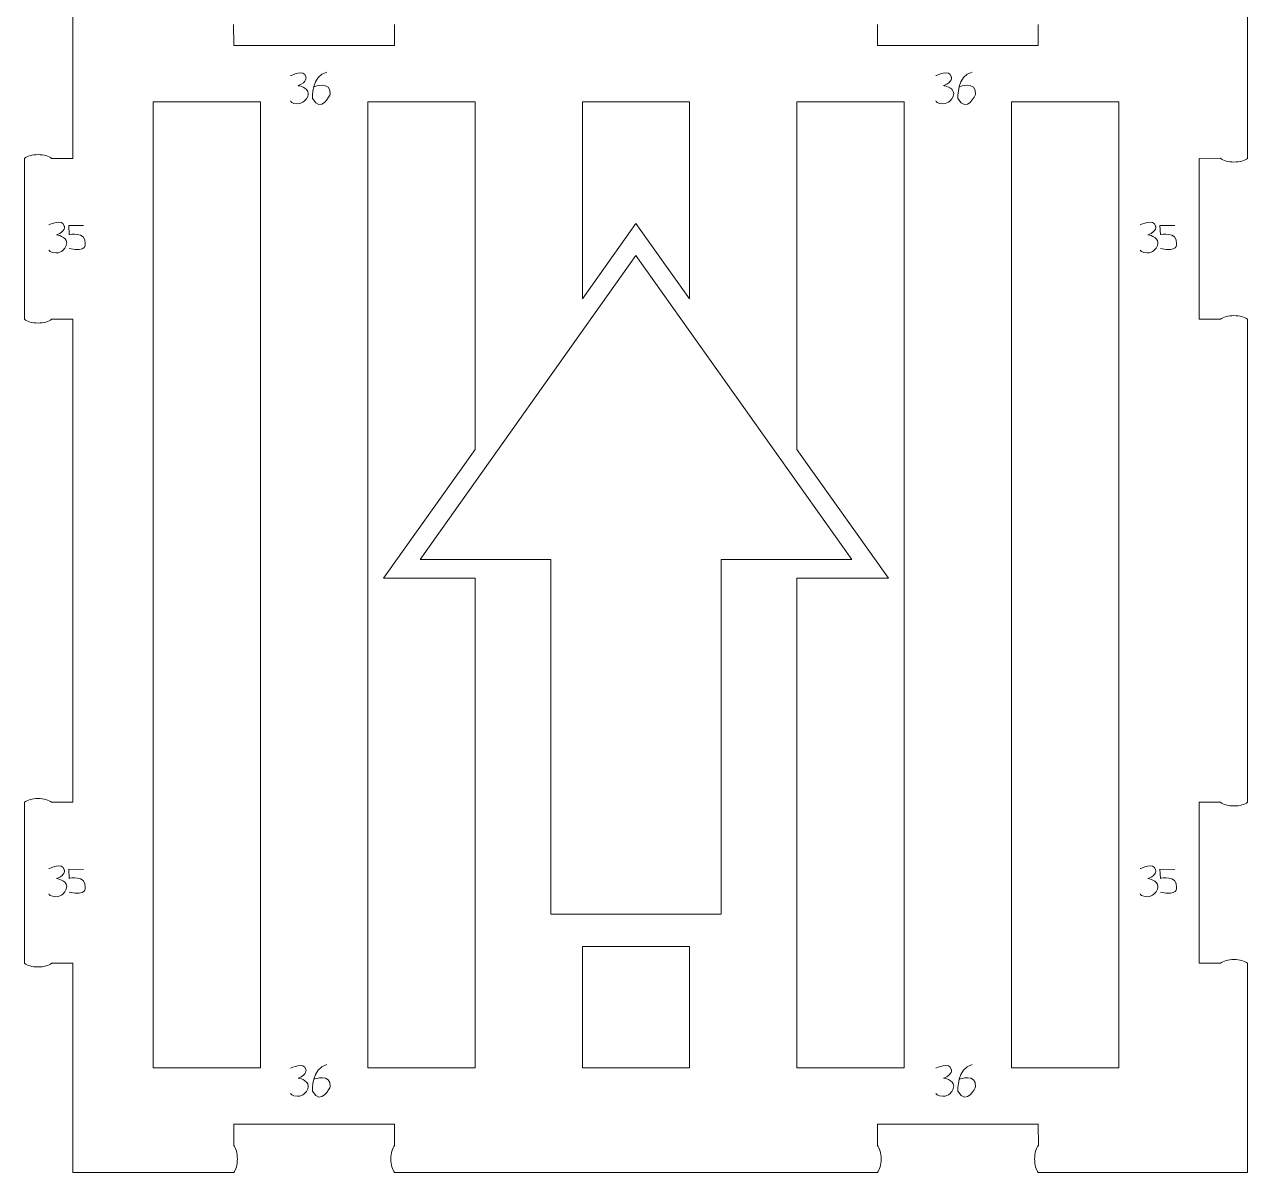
# Model space of a CAD drawing. Header units: centimetres. Extents: x -25 to 25, y -32.5 to 32.5.
# Drawn here: x 6.82 to 14.42, y -8.93 to -1.8 of the extents above; entities that cross this region are included whole.
import ezdxf

# ---------------------------------------------------------------- set-up
doc = ezdxf.new("R2010")
doc.units = ezdxf.units.CM
doc.header["$MEASUREMENT"] = 0
doc.layers.add('Capa 1', color=7, linetype='Continuous')

msp = doc.modelspace()

# ---------------------------------------------------------------- linework, layer by layer
at = {"layer": 'Capa 1', "color": 250, "lineweight": 20}
for points, knots in [([(6.99238, -2.63247), (6.99238, -2.63247), (7.12394, -2.63241), (7.12394, -2.63241), (7.12394, -2.63241), (7.12394, -2.63241), (7.12394, -1.63241), (7.12394, -1.63241), (7.12394, -1.63241), (7.12394, -1.63241), (8.12394, -1.63241), (8.12394, -1.63241)], [0, 0, 0, 0, 0.25, 0.25, 0.25, 0.25, 0.5, 0.5, 0.5, 0.5, 1, 1, 1, 1]), ([(13.12394, -1.63241), (13.12394, -1.63241), (14.12394, -1.63241), (14.12394, -1.63241), (14.12394, -1.63241), (14.12394, -1.63241), (14.42394, -1.63241), (14.42394, -1.63241), (14.42394, -1.63241), (14.42394, -1.63241), (14.42394, -2.63241), (14.42394, -2.63241)], [0, 0, 0, 0, 0.25, 0.25, 0.25, 0.25, 0.5, 0.5, 0.5, 0.5, 1, 1, 1, 1]), ([(8.12389, -1.80085), (8.12389, -1.80085), (8.12394, -1.93241), (8.12394, -1.93241), (8.12394, -1.93241), (8.12394, -1.93241), (9.12394, -1.93241), (9.12394, -1.93241), (9.12394, -1.93241), (9.12394, -1.93241), (9.12389, -1.80085), (9.12389, -1.80085)], [0, 0, 0, 0, 0.25, 0.25, 0.25, 0.25, 0.5, 0.5, 0.5, 0.5, 1, 1, 1, 1]), ([(12.12389, -1.80085), (12.12389, -1.80085), (12.12394, -1.93241), (12.12394, -1.93241), (12.12394, -1.93241), (12.12394, -1.93241), (13.12394, -1.93241), (13.12394, -1.93241), (13.12394, -1.93241), (13.12394, -1.93241), (13.12389, -1.80085), (13.12389, -1.80085)], [0, 0, 0, 0, 0.25, 0.25, 0.25, 0.25, 0.5, 0.5, 0.5, 0.5, 1, 1, 1, 1]), ([(6.82394, -2.63241), (6.84172, -2.61856), (6.87281, -2.6094), (6.90817, -2.60941), (6.90817, -2.60941), (6.94352, -2.60942), (6.97461, -2.61861), (6.99238, -2.63247)], [0, 0, 0, 0, 0.3333333, 0.3333333, 0.3333333, 0.3333333, 1, 1, 1, 1]), ([(14.2555, -2.63235), (14.2555, -2.63235), (14.12394, -2.63241), (14.12394, -2.63241), (14.12394, -2.63241), (14.12394, -2.63241), (14.12394, -3.63241), (14.12394, -3.63241), (14.12394, -3.63241), (14.12394, -3.63241), (14.2555, -3.63235), (14.2555, -3.63235)], [0, 0, 0, 0, 0.25, 0.25, 0.25, 0.25, 0.5, 0.5, 0.5, 0.5, 1, 1, 1, 1]), ([(14.2555, -2.63235), (14.27327, -2.64621), (14.30435, -2.65539), (14.33971, -2.6554), (14.33971, -2.6554), (14.37507, -2.65541), (14.40615, -2.64625), (14.42394, -2.6324)], [0, 0, 0, 0, 0.3333333, 0.3333333, 0.3333333, 0.3333333, 1, 1, 1, 1]), ([(6.82394, -3.63241), (6.84171, -3.64627), (6.87279, -3.65545), (6.90815, -3.65546), (6.90815, -3.65546), (6.94351, -3.65547), (6.97459, -3.64631), (6.99238, -3.63246)], [0, 0, 0, 0, 0.3333333, 0.3333333, 0.3333333, 0.3333333, 1, 1, 1, 1]), ([(6.99238, -6.63247), (6.99238, -6.63247), (7.12394, -6.63241), (7.12394, -6.63241), (7.12394, -6.63241), (7.12394, -6.63241), (7.12394, -3.63241), (7.12394, -3.63241), (7.12394, -3.63241), (7.12394, -3.63241), (6.99238, -3.63246), (6.99238, -3.63246)], [0, 0, 0, 0, 0.25, 0.25, 0.25, 0.25, 0.5, 0.5, 0.5, 0.5, 1, 1, 1, 1]), ([(14.2555, -3.63235), (14.27328, -3.6185), (14.30437, -3.60934), (14.33973, -3.60935), (14.33973, -3.60935), (14.37508, -3.60936), (14.40617, -3.61855), (14.42394, -3.63241)], [0, 0, 0, 0, 0.3333333, 0.3333333, 0.3333333, 0.3333333, 1, 1, 1, 1]), ([(6.82394, -6.63241), (6.84172, -6.61856), (6.87281, -6.6094), (6.90817, -6.60941), (6.90817, -6.60941), (6.94352, -6.60942), (6.97461, -6.61861), (6.99238, -6.63247)], [0, 0, 0, 0, 0.3333333, 0.3333333, 0.3333333, 0.3333333, 1, 1, 1, 1]), ([(14.2555, -6.63235), (14.2555, -6.63235), (14.12394, -6.63241), (14.12394, -6.63241), (14.12394, -6.63241), (14.12394, -6.63241), (14.12394, -7.63241), (14.12394, -7.63241), (14.12394, -7.63241), (14.12394, -7.63241), (14.2555, -7.63235), (14.2555, -7.63235)], [0, 0, 0, 0, 0.25, 0.25, 0.25, 0.25, 0.5, 0.5, 0.5, 0.5, 1, 1, 1, 1]), ([(14.2555, -6.63235), (14.27327, -6.64621), (14.30435, -6.65539), (14.33971, -6.6554), (14.33971, -6.6554), (14.37507, -6.65541), (14.40615, -6.64625), (14.42394, -6.6324)], [0, 0, 0, 0, 0.3333333, 0.3333333, 0.3333333, 0.3333333, 1, 1, 1, 1]), ([(6.82394, -7.63241), (6.84171, -7.64627), (6.87279, -7.65545), (6.90815, -7.65546), (6.90815, -7.65546), (6.94351, -7.65547), (6.97459, -7.64631), (6.99238, -7.63246)], [0, 0, 0, 0, 0.3333333, 0.3333333, 0.3333333, 0.3333333, 1, 1, 1, 1]), ([(8.12394, -8.93241), (8.12394, -8.93241), (7.12394, -8.93241), (7.12394, -8.93241), (7.12394, -8.93241), (7.12394, -8.93241), (7.12394, -8.63241), (7.12394, -8.63241), (7.12394, -8.63241), (7.12394, -8.63241), (7.12394, -7.63241), (7.12394, -7.63241), (7.12394, -7.63241), (7.12394, -7.63241), (6.99238, -7.63246), (6.99238, -7.63246)], [0, 0, 0, 0, 0.2, 0.2, 0.2, 0.2, 0.4, 0.4, 0.4, 0.4, 0.6, 0.6, 0.6, 0.6, 1, 1, 1, 1]), ([(14.42394, -7.63241), (14.42394, -7.63241), (14.42394, -8.63241), (14.42394, -8.63241), (14.42394, -8.63241), (14.42394, -8.63241), (14.42394, -8.93241), (14.42394, -8.93241), (14.42394, -8.93241), (14.42394, -8.93241), (13.12394, -8.93241), (13.12394, -8.93241)], [0, 0, 0, 0, 0.25, 0.25, 0.25, 0.25, 0.5, 0.5, 0.5, 0.5, 1, 1, 1, 1]), ([(14.2555, -7.63235), (14.27328, -7.6185), (14.30437, -7.60934), (14.33973, -7.60935), (14.33973, -7.60935), (14.37508, -7.60936), (14.40617, -7.61855), (14.42394, -7.63241)], [0, 0, 0, 0, 0.3333333, 0.3333333, 0.3333333, 0.3333333, 1, 1, 1, 1]), ([(9.124, -8.76397), (9.124, -8.76397), (9.12394, -8.63241), (9.12394, -8.63241), (9.12394, -8.63241), (9.12394, -8.63241), (8.12394, -8.63241), (8.12394, -8.63241), (8.12394, -8.63241), (8.12394, -8.63241), (8.12399, -8.76397), (8.12399, -8.76397)], [0, 0, 0, 0, 0.25, 0.25, 0.25, 0.25, 0.5, 0.5, 0.5, 0.5, 1, 1, 1, 1]), ([(13.124, -8.76397), (13.124, -8.76397), (13.12394, -8.63241), (13.12394, -8.63241), (13.12394, -8.63241), (13.12394, -8.63241), (12.12394, -8.63241), (12.12394, -8.63241), (12.12394, -8.63241), (12.12394, -8.63241), (12.12399, -8.76397), (12.12399, -8.76397)], [0, 0, 0, 0, 0.25, 0.25, 0.25, 0.25, 0.5, 0.5, 0.5, 0.5, 1, 1, 1, 1]), ([(8.12394, -8.93241), (8.1378, -8.91464), (8.14698, -8.88356), (8.14699, -8.8482), (8.14699, -8.8482), (8.147, -8.81284), (8.13784, -8.78176), (8.12399, -8.76397)], [0, 0, 0, 0, 0.3333333, 0.3333333, 0.3333333, 0.3333333, 1, 1, 1, 1]), ([(9.12394, -8.93241), (9.11009, -8.91463), (9.10093, -8.88354), (9.10094, -8.84818), (9.10094, -8.84818), (9.10095, -8.81283), (9.11014, -8.78174), (9.124, -8.76397)], [0, 0, 0, 0, 0.3333333, 0.3333333, 0.3333333, 0.3333333, 1, 1, 1, 1]), ([(12.12394, -8.93241), (12.1378, -8.91464), (12.14698, -8.88356), (12.14699, -8.8482), (12.14699, -8.8482), (12.147, -8.81284), (12.13784, -8.78176), (12.12399, -8.76397)], [0, 0, 0, 0, 0.3333333, 0.3333333, 0.3333333, 0.3333333, 1, 1, 1, 1]), ([(13.12394, -8.93241), (13.11009, -8.91463), (13.10093, -8.88354), (13.10094, -8.84818), (13.10094, -8.84818), (13.10095, -8.81283), (13.11014, -8.78174), (13.124, -8.76397)], [0, 0, 0, 0, 0.3333333, 0.3333333, 0.3333333, 0.3333333, 1, 1, 1, 1])]:
    msp.add_open_spline(points, degree=3, knots=knots, dxfattribs=at)
at = {"layer": 'Capa 1', "color": 22, "lineweight": 5}
for points, knots in [([(8.47742, -2.27584), (8.47742, -2.27584), (8.48465, -2.29432), (8.5207, -2.29312), (8.5207, -2.29312), (8.53941, -2.2925), (8.55281, -2.28581), (8.56253, -2.27816), (8.56253, -2.27816), (8.58623, -2.25946), (8.58745, -2.23042), (8.58745, -2.23042), (8.58745, -2.23042), (8.58623, -2.18871), (8.52501, -2.18067), (8.52501, -2.18067), (8.52501, -2.18067), (8.58497, -2.15838), (8.5726, -2.12625), (8.5726, -2.12625), (8.5726, -2.12625), (8.56396, -2.07682), (8.47742, -2.11881), (8.47742, -2.11881)], [0, 0, 0, 0, 0.1428571, 0.1428571, 0.1428571, 0.1428571, 0.2857143, 0.2857143, 0.2857143, 0.2857143, 0.4285714, 0.4285714, 0.4285714, 0.4285714, 0.5714286, 0.5714286, 0.5714286, 0.5714286, 0.7142857, 0.7142857, 0.7142857, 0.7142857, 1, 1, 1, 1]), ([(8.62468, -2.18756), (8.62468, -2.18756), (8.72852, -2.14701), (8.72357, -2.23567), (8.72357, -2.23567), (8.72357, -2.23567), (8.66838, -2.35744), (8.61312, -2.26175), (8.61312, -2.26175), (8.61312, -2.26175), (8.60818, -2.11668), (8.70209, -2.09692)], [0, 0, 0, 0, 0.25, 0.25, 0.25, 0.25, 0.5, 0.5, 0.5, 0.5, 1, 1, 1, 1]), ([(12.48807, -2.27584), (12.48807, -2.27584), (12.4953, -2.29432), (12.53135, -2.29312), (12.53135, -2.29312), (12.55006, -2.2925), (12.56346, -2.28581), (12.57318, -2.27816), (12.57318, -2.27816), (12.59688, -2.25946), (12.5981, -2.23042), (12.5981, -2.23042), (12.5981, -2.23042), (12.59688, -2.18871), (12.53566, -2.18067), (12.53566, -2.18067), (12.53566, -2.18067), (12.59562, -2.15838), (12.58325, -2.12625), (12.58325, -2.12625), (12.58325, -2.12625), (12.57461, -2.07682), (12.48807, -2.11881), (12.48807, -2.11881)], [0, 0, 0, 0, 0.1428571, 0.1428571, 0.1428571, 0.1428571, 0.2857143, 0.2857143, 0.2857143, 0.2857143, 0.4285714, 0.4285714, 0.4285714, 0.4285714, 0.5714286, 0.5714286, 0.5714286, 0.5714286, 0.7142857, 0.7142857, 0.7142857, 0.7142857, 1, 1, 1, 1]), ([(12.63533, -2.18756), (12.63533, -2.18756), (12.73917, -2.14701), (12.73422, -2.23567), (12.73422, -2.23567), (12.73422, -2.23567), (12.67903, -2.35744), (12.62377, -2.26175), (12.62377, -2.26175), (12.62377, -2.26175), (12.61883, -2.11668), (12.71274, -2.09692)], [0, 0, 0, 0, 0.25, 0.25, 0.25, 0.25, 0.5, 0.5, 0.5, 0.5, 1, 1, 1, 1]), ([(6.97628, -3.20299), (6.97628, -3.20299), (6.98351, -3.22147), (7.01956, -3.22027), (7.01956, -3.22027), (7.03827, -3.21965), (7.05167, -3.21296), (7.06139, -3.20531), (7.06139, -3.20531), (7.08509, -3.18661), (7.08631, -3.15757), (7.08631, -3.15757), (7.08631, -3.15757), (7.08509, -3.11586), (7.02387, -3.10782), (7.02387, -3.10782), (7.02387, -3.10782), (7.08383, -3.08553), (7.07146, -3.0534), (7.07146, -3.0534), (7.07146, -3.0534), (7.06282, -3.00397), (6.97628, -3.04596), (6.97628, -3.04596)], [0, 0, 0, 0, 0.1428571, 0.1428571, 0.1428571, 0.1428571, 0.2857143, 0.2857143, 0.2857143, 0.2857143, 0.4285714, 0.4285714, 0.4285714, 0.4285714, 0.5714286, 0.5714286, 0.5714286, 0.5714286, 0.7142857, 0.7142857, 0.7142857, 0.7142857, 1, 1, 1, 1]), ([(13.75726, -3.20299), (13.75726, -3.20299), (13.76449, -3.22147), (13.80054, -3.22027), (13.80054, -3.22027), (13.81925, -3.21965), (13.83265, -3.21296), (13.84237, -3.20531), (13.84237, -3.20531), (13.86607, -3.18661), (13.86729, -3.15757), (13.86729, -3.15757), (13.86729, -3.15757), (13.86607, -3.11586), (13.80485, -3.10782), (13.80485, -3.10782), (13.80485, -3.10782), (13.86481, -3.08553), (13.85244, -3.0534), (13.85244, -3.0534), (13.85244, -3.0534), (13.8438, -3.00397), (13.75726, -3.04596), (13.75726, -3.04596)], [0, 0, 0, 0, 0.1428571, 0.1428571, 0.1428571, 0.1428571, 0.2857143, 0.2857143, 0.2857143, 0.2857143, 0.4285714, 0.4285714, 0.4285714, 0.4285714, 0.5714286, 0.5714286, 0.5714286, 0.5714286, 0.7142857, 0.7142857, 0.7142857, 0.7142857, 1, 1, 1, 1]), ([(7.19032, -3.05062), (7.19032, -3.05062), (7.09885, -3.05007), (7.09885, -3.05007), (7.09885, -3.05007), (7.09885, -3.05007), (7.10214, -3.10645), (7.10214, -3.10645)], [0, 0, 0, 0, 0.3333333, 0.3333333, 0.3333333, 0.3333333, 1, 1, 1, 1]), ([(7.10214, -3.10645), (7.10214, -3.10645), (7.20723, -3.08239), (7.20105, -3.16362), (7.20105, -3.16362), (7.20105, -3.16362), (7.21216, -3.21931), (7.10214, -3.1921)], [0, 0, 0, 0, 0.3333333, 0.3333333, 0.3333333, 0.3333333, 1, 1, 1, 1]), ([(13.9713, -3.05062), (13.9713, -3.05062), (13.87983, -3.05007), (13.87983, -3.05007), (13.87983, -3.05007), (13.87983, -3.05007), (13.88312, -3.10645), (13.88312, -3.10645)], [0, 0, 0, 0, 0.3333333, 0.3333333, 0.3333333, 0.3333333, 1, 1, 1, 1]), ([(13.88312, -3.10645), (13.88312, -3.10645), (13.98821, -3.08239), (13.98203, -3.16362), (13.98203, -3.16362), (13.98203, -3.16362), (13.99314, -3.21931), (13.88312, -3.1921)], [0, 0, 0, 0, 0.3333333, 0.3333333, 0.3333333, 0.3333333, 1, 1, 1, 1]), ([(6.97628, -7.20155), (6.97628, -7.20155), (6.98351, -7.22003), (7.01956, -7.21883), (7.01956, -7.21883), (7.03827, -7.21821), (7.05167, -7.21152), (7.06139, -7.20387), (7.06139, -7.20387), (7.08509, -7.18517), (7.08631, -7.15613), (7.08631, -7.15613), (7.08631, -7.15613), (7.08509, -7.11442), (7.02387, -7.10638), (7.02387, -7.10638), (7.02387, -7.10638), (7.08383, -7.08409), (7.07146, -7.05196), (7.07146, -7.05196), (7.07146, -7.05196), (7.06282, -7.00253), (6.97628, -7.04452), (6.97628, -7.04452)], [0, 0, 0, 0, 0.1428571, 0.1428571, 0.1428571, 0.1428571, 0.2857143, 0.2857143, 0.2857143, 0.2857143, 0.4285714, 0.4285714, 0.4285714, 0.4285714, 0.5714286, 0.5714286, 0.5714286, 0.5714286, 0.7142857, 0.7142857, 0.7142857, 0.7142857, 1, 1, 1, 1]), ([(7.19032, -7.04918), (7.19032, -7.04918), (7.09885, -7.04863), (7.09885, -7.04863), (7.09885, -7.04863), (7.09885, -7.04863), (7.10214, -7.10501), (7.10214, -7.10501)], [0, 0, 0, 0, 0.3333333, 0.3333333, 0.3333333, 0.3333333, 1, 1, 1, 1]), ([(13.75726, -7.20155), (13.75726, -7.20155), (13.76449, -7.22003), (13.80054, -7.21883), (13.80054, -7.21883), (13.81925, -7.21821), (13.83265, -7.21152), (13.84237, -7.20387), (13.84237, -7.20387), (13.86607, -7.18517), (13.86729, -7.15613), (13.86729, -7.15613), (13.86729, -7.15613), (13.86607, -7.11442), (13.80485, -7.10638), (13.80485, -7.10638), (13.80485, -7.10638), (13.86481, -7.08409), (13.85244, -7.05196), (13.85244, -7.05196), (13.85244, -7.05196), (13.8438, -7.00253), (13.75726, -7.04452), (13.75726, -7.04452)], [0, 0, 0, 0, 0.1428571, 0.1428571, 0.1428571, 0.1428571, 0.2857143, 0.2857143, 0.2857143, 0.2857143, 0.4285714, 0.4285714, 0.4285714, 0.4285714, 0.5714286, 0.5714286, 0.5714286, 0.5714286, 0.7142857, 0.7142857, 0.7142857, 0.7142857, 1, 1, 1, 1]), ([(13.9713, -7.04918), (13.9713, -7.04918), (13.87983, -7.04863), (13.87983, -7.04863), (13.87983, -7.04863), (13.87983, -7.04863), (13.88312, -7.10501), (13.88312, -7.10501)], [0, 0, 0, 0, 0.3333333, 0.3333333, 0.3333333, 0.3333333, 1, 1, 1, 1]), ([(7.10214, -7.10501), (7.10214, -7.10501), (7.20723, -7.08095), (7.20105, -7.16218), (7.20105, -7.16218), (7.20105, -7.16218), (7.21216, -7.21787), (7.10214, -7.19066)], [0, 0, 0, 0, 0.3333333, 0.3333333, 0.3333333, 0.3333333, 1, 1, 1, 1]), ([(13.88312, -7.10501), (13.88312, -7.10501), (13.98821, -7.08095), (13.98203, -7.16218), (13.98203, -7.16218), (13.98203, -7.16218), (13.99314, -7.21787), (13.88312, -7.19066)], [0, 0, 0, 0, 0.3333333, 0.3333333, 0.3333333, 0.3333333, 1, 1, 1, 1]), ([(8.47742, -8.44126), (8.47742, -8.44126), (8.48465, -8.45974), (8.5207, -8.45854), (8.5207, -8.45854), (8.53941, -8.45792), (8.55281, -8.45123), (8.56253, -8.44358), (8.56253, -8.44358), (8.58623, -8.42488), (8.58745, -8.39584), (8.58745, -8.39584), (8.58745, -8.39584), (8.58623, -8.35413), (8.52501, -8.34609), (8.52501, -8.34609), (8.52501, -8.34609), (8.58497, -8.3238), (8.5726, -8.29167), (8.5726, -8.29167), (8.5726, -8.29167), (8.56396, -8.24224), (8.47742, -8.28423), (8.47742, -8.28423)], [0, 0, 0, 0, 0.1428571, 0.1428571, 0.1428571, 0.1428571, 0.2857143, 0.2857143, 0.2857143, 0.2857143, 0.4285714, 0.4285714, 0.4285714, 0.4285714, 0.5714286, 0.5714286, 0.5714286, 0.5714286, 0.7142857, 0.7142857, 0.7142857, 0.7142857, 1, 1, 1, 1]), ([(8.62468, -8.35298), (8.62468, -8.35298), (8.72852, -8.31243), (8.72357, -8.40109), (8.72357, -8.40109), (8.72357, -8.40109), (8.66838, -8.52286), (8.61312, -8.42717), (8.61312, -8.42717), (8.61312, -8.42717), (8.60818, -8.2821), (8.70209, -8.26234)], [0, 0, 0, 0, 0.25, 0.25, 0.25, 0.25, 0.5, 0.5, 0.5, 0.5, 1, 1, 1, 1]), ([(12.48807, -8.44126), (12.48807, -8.44126), (12.4953, -8.45974), (12.53135, -8.45854), (12.53135, -8.45854), (12.55006, -8.45792), (12.56346, -8.45123), (12.57318, -8.44358), (12.57318, -8.44358), (12.59688, -8.42488), (12.5981, -8.39584), (12.5981, -8.39584), (12.5981, -8.39584), (12.59688, -8.35413), (12.53566, -8.34609), (12.53566, -8.34609), (12.53566, -8.34609), (12.59562, -8.3238), (12.58325, -8.29167), (12.58325, -8.29167), (12.58325, -8.29167), (12.57461, -8.24224), (12.48807, -8.28423), (12.48807, -8.28423)], [0, 0, 0, 0, 0.1428571, 0.1428571, 0.1428571, 0.1428571, 0.2857143, 0.2857143, 0.2857143, 0.2857143, 0.4285714, 0.4285714, 0.4285714, 0.4285714, 0.5714286, 0.5714286, 0.5714286, 0.5714286, 0.7142857, 0.7142857, 0.7142857, 0.7142857, 1, 1, 1, 1]), ([(12.63533, -8.35298), (12.63533, -8.35298), (12.73917, -8.31243), (12.73422, -8.40109), (12.73422, -8.40109), (12.73422, -8.40109), (12.67903, -8.52286), (12.62377, -8.42717), (12.62377, -8.42717), (12.62377, -8.42717), (12.61883, -8.2821), (12.71274, -8.26234)], [0, 0, 0, 0, 0.25, 0.25, 0.25, 0.25, 0.5, 0.5, 0.5, 0.5, 1, 1, 1, 1])]:
    msp.add_open_spline(points, degree=3, knots=knots, dxfattribs=at)
at = {"layer": 'Capa 1', "color": 240, "lineweight": 20}
for points, knots in [([(8.29061, -8.28241), (8.29061, -8.28241), (7.62394, -8.28241), (7.62394, -8.28241), (7.62394, -8.28241), (7.62394, -8.28241), (7.62394, -2.28241), (7.62394, -2.28241), (7.62394, -2.28241), (7.62394, -2.28241), (8.29061, -2.28241), (8.29061, -2.28241), (8.29061, -2.28241), (8.29061, -2.28241), (8.29061, -8.28241), (8.29061, -8.28241)], [0, 0, 0, 0, 0.2, 0.2, 0.2, 0.2, 0.4, 0.4, 0.4, 0.4, 0.6, 0.6, 0.6, 0.6, 1, 1, 1, 1]), ([(9.62394, -8.28241), (9.62394, -8.28241), (8.95727, -8.28241), (8.95727, -8.28241), (8.95727, -8.28241), (8.95727, -8.28241), (8.95727, -2.28241), (8.95727, -2.28241), (8.95727, -2.28241), (8.95727, -2.28241), (9.62394, -2.28241), (9.62394, -2.28241), (9.62394, -2.28241), (9.62394, -2.28241), (9.62394, -4.44147), (9.62394, -4.44147), (9.62394, -4.44147), (9.62394, -4.44147), (9.05489, -5.24094), (9.05489, -5.24094), (9.05489, -5.24094), (9.05489, -5.24094), (9.62394, -5.24094), (9.62394, -5.24094), (9.62394, -5.24094), (9.62394, -5.24094), (9.62394, -8.28241), (9.62394, -8.28241)], [0, 0, 0, 0, 0.125, 0.125, 0.125, 0.125, 0.25, 0.25, 0.25, 0.25, 0.375, 0.375, 0.375, 0.375, 0.5, 0.5, 0.5, 0.5, 0.625, 0.625, 0.625, 0.625, 0.75, 0.75, 0.75, 0.75, 1, 1, 1, 1]), ([(10.29061, -3.50484), (10.29061, -3.50484), (10.29061, -2.28241), (10.29061, -2.28241), (10.29061, -2.28241), (10.29061, -2.28241), (10.95727, -2.28241), (10.95727, -2.28241), (10.95727, -2.28241), (10.95727, -2.28241), (10.95727, -3.50487), (10.95727, -3.50487), (10.95727, -3.50487), (10.95727, -3.50487), (10.62393, -3.03655), (10.62393, -3.03655), (10.62393, -3.03655), (10.62393, -3.03655), (10.29061, -3.50484), (10.29061, -3.50484)], [0, 0, 0, 0, 0.1666667, 0.1666667, 0.1666667, 0.1666667, 0.3333333, 0.3333333, 0.3333333, 0.3333333, 0.5, 0.5, 0.5, 0.5, 0.6666667, 0.6666667, 0.6666667, 0.6666667, 1, 1, 1, 1]), ([(12.29061, -8.28241), (12.29061, -8.28241), (11.62394, -8.28241), (11.62394, -8.28241), (11.62394, -8.28241), (11.62394, -8.28241), (11.62394, -5.24094), (11.62394, -5.24094), (11.62394, -5.24094), (11.62394, -5.24094), (12.19298, -5.24094), (12.19298, -5.24094), (12.19298, -5.24094), (12.19298, -5.24094), (11.62394, -4.44148), (11.62394, -4.44148), (11.62394, -4.44148), (11.62394, -4.44148), (11.62394, -2.28241), (11.62394, -2.28241), (11.62394, -2.28241), (11.62394, -2.28241), (12.29061, -2.28241), (12.29061, -2.28241), (12.29061, -2.28241), (12.29061, -2.28241), (12.29061, -8.28241), (12.29061, -8.28241)], [0, 0, 0, 0, 0.125, 0.125, 0.125, 0.125, 0.25, 0.25, 0.25, 0.25, 0.375, 0.375, 0.375, 0.375, 0.5, 0.5, 0.5, 0.5, 0.625, 0.625, 0.625, 0.625, 0.75, 0.75, 0.75, 0.75, 1, 1, 1, 1]), ([(13.62394, -8.28241), (13.62394, -8.28241), (12.95727, -8.28241), (12.95727, -8.28241), (12.95727, -8.28241), (12.95727, -8.28241), (12.95727, -2.28241), (12.95727, -2.28241), (12.95727, -2.28241), (12.95727, -2.28241), (13.62394, -2.28241), (13.62394, -2.28241), (13.62394, -2.28241), (13.62394, -2.28241), (13.62394, -8.28241), (13.62394, -8.28241)], [0, 0, 0, 0, 0.2, 0.2, 0.2, 0.2, 0.4, 0.4, 0.4, 0.4, 0.6, 0.6, 0.6, 0.6, 1, 1, 1, 1]), ([(11.15311, -7.32852), (11.15311, -7.32852), (11.15311, -5.12368), (11.15311, -5.12368), (11.15311, -5.12368), (11.15311, -5.12368), (11.96449, -5.12368), (11.96449, -5.12368), (11.96449, -5.12368), (11.96449, -5.12368), (10.62393, -3.2363), (10.62393, -3.2363), (10.62393, -3.2363), (10.62393, -3.2363), (9.28338, -5.12368), (9.28338, -5.12368), (9.28338, -5.12368), (9.28338, -5.12368), (10.09476, -5.12368), (10.09476, -5.12368), (10.09476, -5.12368), (10.09476, -5.12368), (10.09476, -7.32852), (10.09476, -7.32852), (10.09476, -7.32852), (10.09476, -7.32852), (11.15311, -7.32852), (11.15311, -7.32852)], [0, 0, 0, 0, 0.125, 0.125, 0.125, 0.125, 0.25, 0.25, 0.25, 0.25, 0.375, 0.375, 0.375, 0.375, 0.5, 0.5, 0.5, 0.5, 0.625, 0.625, 0.625, 0.625, 0.75, 0.75, 0.75, 0.75, 1, 1, 1, 1]), ([(10.95727, -8.28241), (10.95727, -8.28241), (10.29061, -8.28241), (10.29061, -8.28241), (10.29061, -8.28241), (10.29061, -8.28241), (10.29061, -7.52827), (10.29061, -7.52827), (10.29061, -7.52827), (10.29061, -7.52827), (10.95727, -7.52827), (10.95727, -7.52827), (10.95727, -7.52827), (10.95727, -7.52827), (10.95727, -8.28241), (10.95727, -8.28241)], [0, 0, 0, 0, 0.2, 0.2, 0.2, 0.2, 0.4, 0.4, 0.4, 0.4, 0.6, 0.6, 0.6, 0.6, 1, 1, 1, 1])]:
    msp.add_open_spline(points, degree=3, knots=knots, dxfattribs=at)
at = {"layer": 'Capa 1', "color": 250, "lineweight": 20}
for points in [[(6.82394, -3.63241), (6.82394, -3.63241), (6.82394, -2.63241), (6.82394, -2.63241)], [(14.42394, -3.63241), (14.42394, -3.63241), (14.42394, -6.63241), (14.42394, -6.63241)], [(6.82394, -7.63241), (6.82394, -7.63241), (6.82394, -6.63241), (6.82394, -6.63241)], [(12.12394, -8.93241), (12.12394, -8.93241), (9.12394, -8.93241), (9.12394, -8.93241)]]:
    msp.add_open_spline(points, degree=3, dxfattribs=at)

doc.saveas('drawing.dxf')
